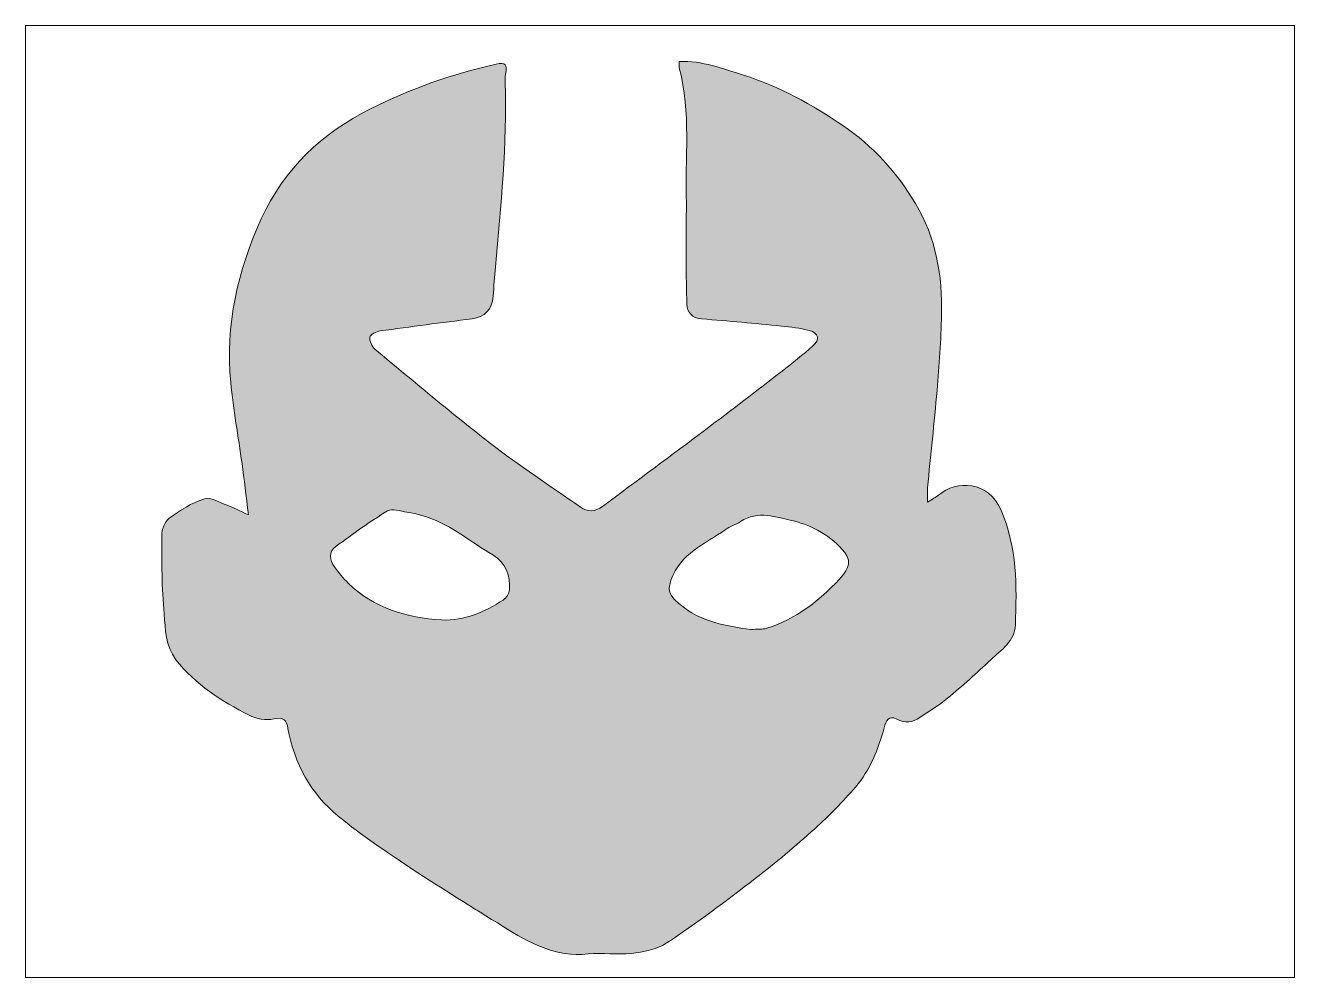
# Model space of a CAD drawing. Extents: x 635 to 1167, y 398 to 797.
import ezdxf

# ---------------------------------------------------------------- set-up
doc = ezdxf.new("R2010")
doc.units = 0
doc.header["$MEASUREMENT"] = 0
doc.layers.add('Layer 1', color=7, linetype='Continuous', lineweight=0)

# ---------------------------------------------------------------- blocks, each defined once
blk = doc.blocks.new('Block_1')
at = {"layer": 'Layer 1', "true_color": 0x000000, "transparency": 33554687}
h = blk.add_hatch(color=18, dxfattribs=at)
h.dxf.hatch_style = 2
edge = h.paths.add_edge_path()
edge.add_spline(control_points=[(809.46, 547.87), (819.14, 547.43), (827.43, 551.19), (835.24, 556.18), (836.55, 557.01), (837.85, 558.95), (837.91, 560.43), (838.15, 566.43), (836.57, 571.72), (830.91, 575.11), (826.57, 577.7), (822.4, 580.56), (818.21, 583.38), (811.09, 588.15), (803.51, 591.81), (794.93, 593.02), (792.2, 593.4), (788.72, 594.75), (786.82, 593.61), (779.35, 589.1), (772.34, 583.84), (765.25, 578.74), (761.73, 576.21), (762.57, 572.99), (764.6, 570.06), (766.28, 567.64), (768.22, 565.35), (770.32, 563.29), (781.2, 552.65), (794.8, 548.86), (809.46, 547.87)], knot_values=[0, 0, 0, 0, 1, 1, 1, 2, 2, 2, 3, 3, 3, 4, 4, 4, 5, 5, 5, 6, 6, 6, 7, 7, 7, 8, 8, 8, 9, 9, 9, 10, 10, 10, 10], degree=3, periodic=0)
edge = h.paths.add_edge_path()
edge.add_spline(control_points=[(939.03, 543.86), (941.78, 544.05), (943.88, 543.83), (945.73, 544.39), (957.91, 548.14), (967.62, 555.81), (976.11, 564.88), (978.64, 567.58), (982.15, 571.61), (978.41, 576.15), (972.79, 582.98), (965.23, 587.39), (956.96, 589.33), (949.85, 590.99), (942.14, 593.93), (934.79, 589.1), (932.77, 587.77), (930.33, 587.07), (928.37, 585.68), (919.88, 579.63), (909.53, 575.77), (905.6, 564.48), (904.34, 560.86), (904.7, 558.87), (907.14, 556.42), (916.17, 547.33), (927.88, 545.43), (939.03, 543.86)], knot_values=[0, 0, 0, 0, 1, 1, 1, 2, 2, 2, 3, 3, 3, 4, 4, 4, 5, 5, 5, 6, 6, 6, 7, 7, 7, 8, 8, 8, 9, 9, 9, 9], degree=3, periodic=0)
edge = h.paths.add_edge_path()
edge.add_spline(control_points=[(728.48, 591.89), (727.47, 600.13), (726.72, 606.78), (725.81, 613.4), (724.26, 624.74), (722.16, 636.02), (721.08, 647.41), (718.79, 671.4), (723.92, 694.05), (733.88, 715.91), (743.53, 737.08), (759.24, 751.77), (779.7, 762.06), (796.47, 770.49), (813.98, 776.68), (832.28, 780.72), (836.28, 781.61), (837.1, 780.73), (836.26, 776.5), (836.03, 775.37), (836.01, 774.18), (836.05, 773.03), (837.03, 747.16), (834.24, 721.49), (832.05, 695.78), (831.7, 691.68), (831.37, 687.58), (831.03, 683.48), (830.56, 677.91), (827.66, 674.8), (822.2, 674.08), (809.38, 672.38), (796.54, 670.78), (783.74, 668.95), (782.12, 668.72), (779.57, 667.48), (779.4, 666.4), (779.15, 664.83), (780.21, 662.41), (781.51, 661.33), (797.55, 648.03), (813.48, 634.58), (829.96, 621.84), (842.09, 612.46), (855, 604.07), (867.54, 595.22), (870.73, 592.97), (873.82, 593.15), (876.87, 595.41), (891.3, 606.15), (905.77, 616.86), (920.15, 627.66), (930.88, 635.73), (941.53, 643.89), (952.15, 652.09), (956.56, 655.5), (960.89, 659.03), (965.1, 662.68), (968.24, 665.4), (967.61, 668.13), (963.5, 669.16), (959.72, 670.11), (955.81, 670.64), (951.93, 671.02), (940.81, 672.13), (929.68, 673.19), (918.53, 674), (914.37, 674.3), (912.34, 676.82), (912.24, 680.18), (911.89, 692.21), (912.04, 704.25), (912.01, 716.29), (912.01, 718.29), (912.13, 720.29), (912.05, 722.29), (911.37, 741.26), (914.09, 760.41), (909.1, 779.16), (908.9, 779.92), (909.08, 780.78), (909.08, 781.89), (918.74, 782.23), (927.26, 778.91), (935.96, 776.17), (951.06, 771.41), (964.76, 763.83), (977.67, 755.01), (990.15, 746.5), (1000.27, 735.47), (1008.09, 722.37), (1016.73, 707.91), (1019.34, 692.11), (1019.02, 675.69), (1018.82, 665.14), (1018.02, 654.6), (1017.13, 644.08), (1015.98, 630.44), (1014.45, 616.83), (1013.13, 603.21), (1012.97, 601.59), (1013.11, 599.95), (1013.11, 597.2), (1015.2, 598.54), (1016.58, 599.23), (1017.72, 600.19), (1025.31, 606.59), (1038.54, 606.23), (1043.95, 593.83), (1050.76, 578.23), (1050.51, 562.03), (1049.98, 545.73), (1049.77, 538.99), (1044.01, 535.33), (1039.66, 531.18), (1033.81, 525.61), (1027.76, 520.22), (1021.54, 515.07), (1017.92, 512.06), (1013.81, 509.64), (1009.89, 506.99), (1006.82, 504.9), (1003.8, 504.43), (1000.24, 506.31), (996.86, 508.1), (995.76, 505.67), (994.96, 502.72), (992.51, 493.7), (989.05, 485.01), (982.95, 477.85), (977.68, 471.66), (971.88, 465.84), (965.84, 460.39), (957.79, 453.13), (949.51, 446.08), (940.92, 439.48), (928.74, 430.13), (916.42, 420.92), (903.65, 412.41), (899.58, 409.7), (893.97, 408.77), (888.92, 408.17), (883.01, 407.46), (876.88, 408.53), (870.95, 407.9), (857.22, 406.44), (846.14, 412.63), (835.22, 419.42), (822.47, 427.34), (809.68, 435.2), (797.18, 443.5), (786.58, 450.54), (775.92, 457.63), (766.09, 465.68), (754.62, 475.09), (747.76, 487.7), (745.07, 502.4), (744.42, 505.94), (743.33, 507.31), (739.12, 506.41), (735.88, 505.71), (731.72, 506.4), (728.74, 507.95), (717.25, 513.93), (706.29, 520.65), (698.09, 531.22), (693.53, 537.11), (693.79, 543.92), (693.18, 550.4), (692.16, 561.27), (692.12, 572.25), (692.14, 583.19), (692.14, 585.67), (693.37, 589.08), (695.22, 590.45), (699.75, 593.79), (704.73, 596.95), (710.03, 598.66), (712.63, 599.51), (716.38, 597.13), (719.52, 595.96), (722.14, 594.99), (724.62, 593.66), (728.48, 591.89)], knot_values=[0, 0, 0, 0, 1, 1, 1, 2, 2, 2, 3, 3, 3, 4, 4, 4, 5, 5, 5, 6, 6, 6, 7, 7, 7, 8, 8, 8, 9, 9, 9, 10, 10, 10, 11, 11, 11, 12, 12, 12, 13, 13, 13, 14, 14, 14, 15, 15, 15, 16, 16, 16, 17, 17, 17, 18, 18, 18, 19, 19, 19, 20, 20, 20, 21, 21, 21, 22, 22, 22, 23, 23, 23, 24, 24, 24, 25, 25, 25, 26, 26, 26, 27, 27, 27, 28, 28, 28, 29, 29, 29, 30, 30, 30, 31, 31, 31, 32, 32, 32, 33, 33, 33, 34, 34, 34, 35, 35, 35, 36, 36, 36, 37, 37, 37, 38, 38, 38, 39, 39, 39, 40, 40, 40, 41, 41, 41, 42, 42, 42, 43, 43, 43, 44, 44, 44, 45, 45, 45, 46, 46, 46, 47, 47, 47, 48, 48, 48, 49, 49, 49, 50, 50, 50, 51, 51, 51, 52, 52, 52, 53, 53, 53, 54, 54, 54, 55, 55, 55, 56, 56, 56, 57, 57, 57, 58, 58, 58, 59, 59, 59, 60, 60, 60, 61, 61, 61, 61], degree=3, periodic=0)
at = {"layer": 'Layer 1'}
for points, knots in [([(1167, 398), (989.74, 398), (812.39, 398), (635, 398), (635, 530.97), (635, 663.94), (635, 797), (812.26, 797), (989.55, 797), (1167, 797), (1167, 664.06), (1167, 531.03), (1167, 398)], [0, 0, 0, 0, 1, 1, 1, 2, 2, 2, 3, 3, 3, 4, 4, 4, 4]), ([(728.48, 591.89), (724.62, 593.66), (722.14, 594.99), (719.52, 595.96), (716.38, 597.13), (712.63, 599.51), (710.03, 598.66), (704.73, 596.95), (699.75, 593.79), (695.22, 590.45), (693.37, 589.08), (692.14, 585.67), (692.14, 583.19), (692.12, 572.25), (692.16, 561.27), (693.18, 550.4), (693.79, 543.92), (693.53, 537.11), (698.09, 531.22), (706.29, 520.65), (717.25, 513.93), (728.74, 507.95), (731.72, 506.4), (735.88, 505.71), (739.12, 506.41), (743.33, 507.31), (744.42, 505.94), (745.07, 502.4), (747.76, 487.7), (754.62, 475.09), (766.09, 465.68), (775.92, 457.63), (786.58, 450.54), (797.18, 443.5), (809.68, 435.2), (822.47, 427.34), (835.22, 419.42), (846.14, 412.63), (857.22, 406.44), (870.95, 407.9), (876.88, 408.53), (883.01, 407.46), (888.92, 408.17), (893.97, 408.77), (899.58, 409.7), (903.65, 412.41), (916.42, 420.92), (928.74, 430.13), (940.92, 439.48), (949.51, 446.08), (957.79, 453.13), (965.84, 460.39), (971.88, 465.84), (977.68, 471.66), (982.95, 477.85), (989.05, 485.01), (992.51, 493.7), (994.96, 502.72), (995.76, 505.67), (996.86, 508.1), (1000.24, 506.31), (1003.8, 504.43), (1006.82, 504.9), (1009.89, 506.99), (1013.81, 509.64), (1017.92, 512.06), (1021.54, 515.07), (1027.76, 520.22), (1033.81, 525.61), (1039.66, 531.18), (1044.01, 535.33), (1049.77, 538.99), (1049.98, 545.73), (1050.51, 562.03), (1050.76, 578.23), (1043.95, 593.83), (1038.54, 606.23), (1025.31, 606.59), (1017.72, 600.19), (1016.58, 599.23), (1015.2, 598.54), (1013.11, 597.2), (1013.11, 599.95), (1012.97, 601.59), (1013.13, 603.21), (1014.45, 616.83), (1015.98, 630.44), (1017.13, 644.08), (1018.02, 654.6), (1018.82, 665.14), (1019.02, 675.69), (1019.34, 692.11), (1016.73, 707.91), (1008.09, 722.37), (1000.27, 735.47), (990.15, 746.5), (977.67, 755.01), (964.76, 763.83), (951.06, 771.41), (935.96, 776.17), (927.26, 778.91), (918.74, 782.23), (909.08, 781.89), (909.08, 780.78), (908.9, 779.92), (909.1, 779.16), (914.09, 760.41), (911.37, 741.26), (912.05, 722.29), (912.13, 720.29), (912.01, 718.29), (912.01, 716.29), (912.04, 704.25), (911.89, 692.21), (912.24, 680.18), (912.34, 676.82), (914.37, 674.3), (918.53, 674), (929.68, 673.19), (940.81, 672.13), (951.93, 671.02), (955.81, 670.64), (959.72, 670.11), (963.5, 669.16), (967.61, 668.13), (968.24, 665.4), (965.1, 662.68), (960.89, 659.03), (956.56, 655.5), (952.15, 652.09), (941.53, 643.89), (930.88, 635.73), (920.15, 627.66), (905.77, 616.86), (891.3, 606.15), (876.87, 595.41), (873.82, 593.15), (870.73, 592.97), (867.54, 595.22), (855, 604.07), (842.09, 612.46), (829.96, 621.84), (813.48, 634.58), (797.55, 648.03), (781.51, 661.33), (780.21, 662.41), (779.15, 664.83), (779.4, 666.4), (779.57, 667.48), (782.12, 668.72), (783.74, 668.95), (796.54, 670.78), (809.38, 672.38), (822.2, 674.08), (827.66, 674.8), (830.56, 677.91), (831.03, 683.48), (831.37, 687.58), (831.7, 691.68), (832.05, 695.78), (834.24, 721.49), (837.03, 747.16), (836.05, 773.03), (836.01, 774.18), (836.03, 775.37), (836.26, 776.5), (837.1, 780.73), (836.28, 781.61), (832.28, 780.72), (813.98, 776.68), (796.47, 770.49), (779.7, 762.06), (759.24, 751.77), (743.53, 737.08), (733.88, 715.91), (723.92, 694.05), (718.79, 671.4), (721.08, 647.41), (722.16, 636.02), (724.26, 624.74), (725.81, 613.4), (726.72, 606.78), (727.47, 600.13), (728.48, 591.89)], [0, 0, 0, 0, 1, 1, 1, 2, 2, 2, 3, 3, 3, 4, 4, 4, 5, 5, 5, 6, 6, 6, 7, 7, 7, 8, 8, 8, 9, 9, 9, 10, 10, 10, 11, 11, 11, 12, 12, 12, 13, 13, 13, 14, 14, 14, 15, 15, 15, 16, 16, 16, 17, 17, 17, 18, 18, 18, 19, 19, 19, 20, 20, 20, 21, 21, 21, 22, 22, 22, 23, 23, 23, 24, 24, 24, 25, 25, 25, 26, 26, 26, 27, 27, 27, 28, 28, 28, 29, 29, 29, 30, 30, 30, 31, 31, 31, 32, 32, 32, 33, 33, 33, 34, 34, 34, 35, 35, 35, 36, 36, 36, 37, 37, 37, 38, 38, 38, 39, 39, 39, 40, 40, 40, 41, 41, 41, 42, 42, 42, 43, 43, 43, 44, 44, 44, 45, 45, 45, 46, 46, 46, 47, 47, 47, 48, 48, 48, 49, 49, 49, 50, 50, 50, 51, 51, 51, 52, 52, 52, 53, 53, 53, 54, 54, 54, 55, 55, 55, 56, 56, 56, 57, 57, 57, 58, 58, 58, 59, 59, 59, 60, 60, 60, 61, 61, 61, 61]), ([(728.48, 591.89), (727.47, 600.13), (726.72, 606.78), (725.81, 613.4), (724.26, 624.74), (722.16, 636.02), (721.08, 647.41), (718.79, 671.4), (723.92, 694.05), (733.88, 715.91), (743.53, 737.08), (759.24, 751.77), (779.7, 762.06), (796.47, 770.49), (813.98, 776.68), (832.28, 780.72), (836.28, 781.61), (837.1, 780.73), (836.26, 776.5), (836.03, 775.37), (836.01, 774.18), (836.05, 773.03), (837.03, 747.16), (834.24, 721.49), (832.05, 695.78), (831.7, 691.68), (831.37, 687.58), (831.03, 683.48), (830.56, 677.91), (827.66, 674.8), (822.2, 674.08), (809.38, 672.38), (796.54, 670.78), (783.74, 668.95), (782.12, 668.72), (779.57, 667.48), (779.4, 666.4), (779.15, 664.83), (780.21, 662.41), (781.51, 661.33), (797.55, 648.03), (813.48, 634.58), (829.96, 621.84), (842.09, 612.46), (855, 604.07), (867.54, 595.22), (870.73, 592.97), (873.82, 593.15), (876.87, 595.41), (891.3, 606.15), (905.77, 616.86), (920.15, 627.66), (930.88, 635.73), (941.53, 643.89), (952.15, 652.09), (956.56, 655.5), (960.89, 659.03), (965.1, 662.68), (968.24, 665.4), (967.61, 668.13), (963.5, 669.16), (959.72, 670.11), (955.81, 670.64), (951.93, 671.02), (940.81, 672.13), (929.68, 673.19), (918.53, 674), (914.37, 674.3), (912.34, 676.82), (912.24, 680.18), (911.89, 692.21), (912.04, 704.25), (912.01, 716.29), (912.01, 718.29), (912.13, 720.29), (912.05, 722.29), (911.37, 741.26), (914.09, 760.41), (909.1, 779.16), (908.9, 779.92), (909.08, 780.78), (909.08, 781.89), (918.74, 782.23), (927.26, 778.91), (935.96, 776.17), (951.06, 771.41), (964.76, 763.83), (977.67, 755.01), (990.15, 746.5), (1000.27, 735.47), (1008.09, 722.37), (1016.73, 707.91), (1019.34, 692.11), (1019.02, 675.69), (1018.82, 665.14), (1018.02, 654.6), (1017.13, 644.08), (1015.98, 630.44), (1014.45, 616.83), (1013.13, 603.21), (1012.97, 601.59), (1013.11, 599.95), (1013.11, 597.2), (1015.2, 598.54), (1016.58, 599.23), (1017.72, 600.19), (1025.31, 606.59), (1038.54, 606.23), (1043.95, 593.83), (1050.76, 578.23), (1050.51, 562.03), (1049.98, 545.73), (1049.77, 538.99), (1044.01, 535.33), (1039.66, 531.18), (1033.81, 525.61), (1027.76, 520.22), (1021.54, 515.07), (1017.92, 512.06), (1013.81, 509.64), (1009.89, 506.99), (1006.82, 504.9), (1003.8, 504.43), (1000.24, 506.31), (996.86, 508.1), (995.76, 505.67), (994.96, 502.72), (992.51, 493.7), (989.05, 485.01), (982.95, 477.85), (977.68, 471.66), (971.88, 465.84), (965.84, 460.39), (957.79, 453.13), (949.51, 446.08), (940.92, 439.48), (928.74, 430.13), (916.42, 420.92), (903.65, 412.41), (899.58, 409.7), (893.97, 408.77), (888.92, 408.17), (883.01, 407.46), (876.88, 408.53), (870.95, 407.9), (857.22, 406.44), (846.14, 412.63), (835.22, 419.42), (822.47, 427.34), (809.68, 435.2), (797.18, 443.5), (786.58, 450.54), (775.92, 457.63), (766.09, 465.68), (754.62, 475.09), (747.76, 487.7), (745.07, 502.4), (744.42, 505.94), (743.33, 507.31), (739.12, 506.41), (735.88, 505.71), (731.72, 506.4), (728.74, 507.95), (717.25, 513.93), (706.29, 520.65), (698.09, 531.22), (693.53, 537.11), (693.79, 543.92), (693.18, 550.4), (692.16, 561.27), (692.12, 572.25), (692.14, 583.19), (692.14, 585.67), (693.37, 589.08), (695.22, 590.45), (699.75, 593.79), (704.73, 596.95), (710.03, 598.66), (712.63, 599.51), (716.38, 597.13), (719.52, 595.96), (722.14, 594.99), (724.62, 593.66), (728.48, 591.89)], [0, 0, 0, 0, 1, 1, 1, 2, 2, 2, 3, 3, 3, 4, 4, 4, 5, 5, 5, 6, 6, 6, 7, 7, 7, 8, 8, 8, 9, 9, 9, 10, 10, 10, 11, 11, 11, 12, 12, 12, 13, 13, 13, 14, 14, 14, 15, 15, 15, 16, 16, 16, 17, 17, 17, 18, 18, 18, 19, 19, 19, 20, 20, 20, 21, 21, 21, 22, 22, 22, 23, 23, 23, 24, 24, 24, 25, 25, 25, 26, 26, 26, 27, 27, 27, 28, 28, 28, 29, 29, 29, 30, 30, 30, 31, 31, 31, 32, 32, 32, 33, 33, 33, 34, 34, 34, 35, 35, 35, 36, 36, 36, 37, 37, 37, 38, 38, 38, 39, 39, 39, 40, 40, 40, 41, 41, 41, 42, 42, 42, 43, 43, 43, 44, 44, 44, 45, 45, 45, 46, 46, 46, 47, 47, 47, 48, 48, 48, 49, 49, 49, 50, 50, 50, 51, 51, 51, 52, 52, 52, 53, 53, 53, 54, 54, 54, 55, 55, 55, 56, 56, 56, 57, 57, 57, 58, 58, 58, 59, 59, 59, 60, 60, 60, 61, 61, 61, 61]), ([(809.46, 547.87), (819.14, 547.43), (827.43, 551.19), (835.24, 556.18), (836.55, 557.01), (837.85, 558.95), (837.91, 560.43), (838.15, 566.43), (836.57, 571.72), (830.91, 575.11), (826.57, 577.7), (822.4, 580.56), (818.21, 583.38), (811.09, 588.15), (803.51, 591.81), (794.93, 593.02), (792.2, 593.4), (788.72, 594.75), (786.82, 593.61), (779.35, 589.1), (772.34, 583.84), (765.25, 578.74), (761.73, 576.21), (762.57, 572.99), (764.6, 570.06), (766.28, 567.64), (768.22, 565.35), (770.32, 563.29), (781.2, 552.65), (794.8, 548.86), (809.46, 547.87)], [0, 0, 0, 0, 1, 1, 1, 2, 2, 2, 3, 3, 3, 4, 4, 4, 5, 5, 5, 6, 6, 6, 7, 7, 7, 8, 8, 8, 9, 9, 9, 10, 10, 10, 10]), ([(809.46, 547.87), (794.8, 548.86), (781.2, 552.65), (770.32, 563.29), (768.22, 565.35), (766.28, 567.64), (764.6, 570.06), (762.57, 572.99), (761.73, 576.21), (765.25, 578.74), (772.34, 583.84), (779.35, 589.1), (786.82, 593.61), (788.72, 594.75), (792.2, 593.4), (794.93, 593.02), (803.51, 591.81), (811.09, 588.15), (818.21, 583.38), (822.4, 580.56), (826.57, 577.7), (830.91, 575.11), (836.57, 571.72), (838.15, 566.43), (837.91, 560.43), (837.85, 558.95), (836.55, 557.01), (835.24, 556.18), (827.43, 551.19), (819.14, 547.43), (809.46, 547.87)], [0, 0, 0, 0, 1, 1, 1, 2, 2, 2, 3, 3, 3, 4, 4, 4, 5, 5, 5, 6, 6, 6, 7, 7, 7, 8, 8, 8, 9, 9, 9, 10, 10, 10, 10]), ([(939.03, 543.86), (941.78, 544.05), (943.88, 543.83), (945.73, 544.39), (957.91, 548.14), (967.62, 555.81), (976.11, 564.88), (978.64, 567.58), (982.15, 571.61), (978.41, 576.15), (972.79, 582.98), (965.23, 587.39), (956.96, 589.33), (949.85, 590.99), (942.14, 593.93), (934.79, 589.1), (932.77, 587.77), (930.33, 587.07), (928.37, 585.68), (919.88, 579.63), (909.53, 575.77), (905.6, 564.48), (904.34, 560.86), (904.7, 558.87), (907.14, 556.42), (916.17, 547.33), (927.88, 545.43), (939.03, 543.86)], [0, 0, 0, 0, 1, 1, 1, 2, 2, 2, 3, 3, 3, 4, 4, 4, 5, 5, 5, 6, 6, 6, 7, 7, 7, 8, 8, 8, 9, 9, 9, 9]), ([(939.03, 543.86), (927.88, 545.43), (916.17, 547.33), (907.14, 556.42), (904.7, 558.87), (904.34, 560.86), (905.6, 564.48), (909.53, 575.77), (919.88, 579.63), (928.37, 585.68), (930.33, 587.07), (932.77, 587.77), (934.79, 589.1), (942.14, 593.93), (949.85, 590.99), (956.96, 589.33), (965.23, 587.39), (972.79, 582.98), (978.41, 576.15), (982.15, 571.61), (978.64, 567.58), (976.11, 564.88), (967.62, 555.81), (957.91, 548.14), (945.73, 544.39), (943.88, 543.83), (941.78, 544.05), (939.03, 543.86)], [0, 0, 0, 0, 1, 1, 1, 2, 2, 2, 3, 3, 3, 4, 4, 4, 5, 5, 5, 6, 6, 6, 7, 7, 7, 8, 8, 8, 9, 9, 9, 9])]:
    blk.add_open_spline(points, degree=3, knots=knots, dxfattribs=at)
blk = doc.blocks.new('Block_0')
at = {"layer": 'Layer 1'}
blk.add_blockref('Block_1', (0, 0), dxfattribs=at)

msp = doc.modelspace()

# ---------------------------------------------------------------- block references
at = {"layer": 'Layer 1'}
msp.add_blockref('Block_0', (0, 0), dxfattribs=at)

doc.saveas('drawing.dxf')
